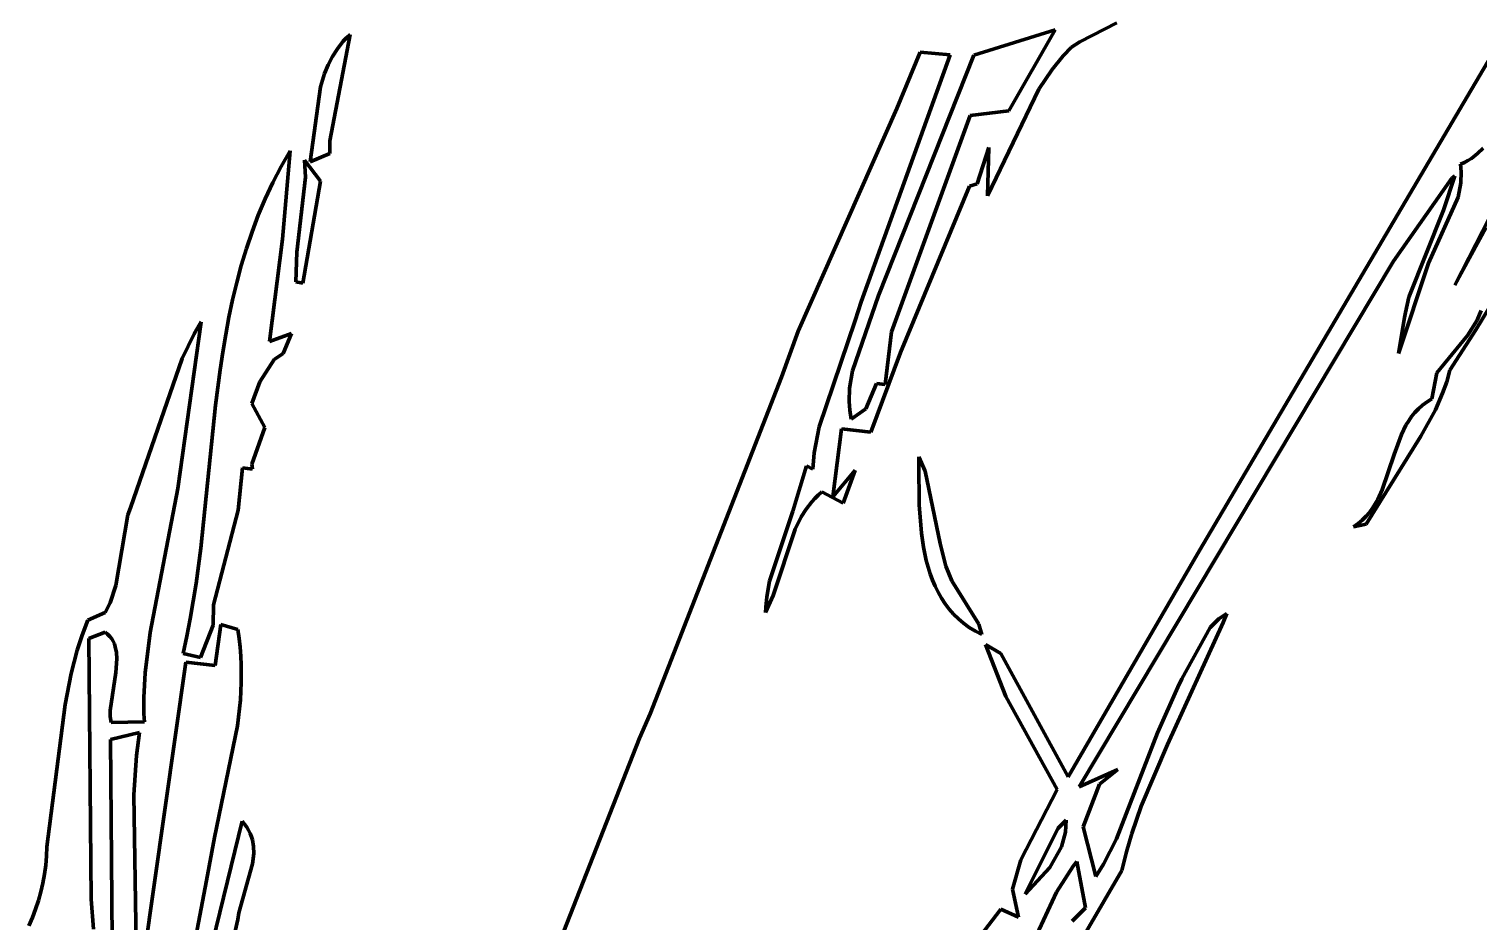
# Model space of a CAD drawing. Header units: millimetres. Extents: x 0 to 14.2, y 0 to 19.5.
# Drawn here: x 3.91 to 5.626, y 8.121 to 9.177 of the extents above; entities that cross this region are included whole.
import ezdxf

# ---------------------------------------------------------------- set-up
doc = ezdxf.new("R2010")
doc.units = ezdxf.units.MM
doc.layers.add('color#010101ff', color=7, linetype='CONTINUOUS', lineweight=100)
doc.layers.add('color#fdfdfdff', color=7, linetype='CONTINUOUS', lineweight=100)

msp = doc.modelspace()

# ---------------------------------------------------------------- linework, layer by layer
at = {"layer": 'color#010101ff'}
for p, q in [((5.1981, 9.1844), (5.1544, 9.1618)), ((4.2662, 9.0447), (4.2902, 9.1708)), ((4.286, 9.1668), (4.2821, 9.1626)), ((4.2902, 9.1708), (4.286, 9.1668)), ((5.1254, 9.1762), (5.0289, 9.1461)), ((5.0703, 9.0803), (5.1254, 9.1762)), ((4.2752, 9.1537), (4.2692, 9.1444)), ((4.2821, 9.1626), (4.2752, 9.1537)), ((4.9652, 9.1497), (4.9378, 9.0829)), ((5.0007, 9.1466), (4.9652, 9.1497)), ((5.1445, 9.1555), (5.1348, 9.1453)), ((5.1544, 9.1618), (5.1445, 9.1555)), ((5.296, 8.5596), (5.6459, 9.1524)), ((4.2642, 9.1346), (4.2601, 9.1244)), ((4.2692, 9.1444), (4.2642, 9.1346)), ((4.8953, 8.8538), (5.0007, 9.1466)), ((5.0289, 9.1461), (4.9161, 8.8614)), ((5.1348, 9.1453), (5.1216, 9.129)), ((4.2601, 9.1244), (4.2551, 9.1086)), ((5.1216, 9.129), (5.106, 9.1059)), ((4.2551, 9.1086), (4.2428, 9.0199)), ((5.106, 9.1059), (5.0451, 8.9795)), ((4.9378, 9.0829), (4.821, 8.8191)), ((5.0247, 9.0747), (5.0703, 9.0803)), ((4.9316, 8.8183), (5.0247, 9.0747)), ((4.2663, 9.0297), (4.2662, 9.0447)), ((4.2193, 9.0327), (4.2086, 9.0141)), ((4.2101, 8.928), (4.2193, 9.0327)), ((4.2428, 9.0199), (4.2663, 9.0297)), ((5.0468, 9.0366), (5.0327, 8.9936)), ((5.0451, 8.9795), (5.0468, 9.0366)), ((5.6254, 9.0295), (5.6181, 9.0237)), ((5.632, 9.036), (5.6254, 9.0295)), ((4.2086, 9.0141), (4.1987, 8.9952)), ((4.2362, 9.0217), (4.2376, 9.0018)), ((4.2552, 8.9967), (4.2362, 9.0217)), ((5.6099, 9.0189), (5.6054, 9.0169)), ((5.6054, 9.0169), (5.6061, 9.008)), ((5.6141, 9.0212), (5.6099, 9.0189)), ((5.6181, 9.0237), (5.6141, 9.0212)), ((4.1987, 8.9952), (4.1897, 8.976)), ((4.2376, 9.0018), (4.2271, 8.9127)), ((4.2341, 8.8759), (4.2552, 8.9967)), ((5.0327, 8.9936), (5.0239, 8.9909)), ((5.5952, 9.0003), (5.5259, 8.9022)), ((5.585, 8.9624), (5.5984, 9.0033)), ((5.5984, 9.0033), (5.5952, 9.0003)), ((5.5987, 8.8738), (5.6644, 9.0025)), ((5.6057, 8.9949), (5.6027, 8.9781)), ((5.6061, 9.008), (5.6057, 8.9949)), ((4.1897, 8.976), (4.1815, 8.9566)), ((5.0239, 8.9909), (4.9419, 8.7938)), ((5.6027, 8.9781), (5.5672, 8.8996)), ((5.5441, 8.8596), (5.585, 8.9624)), ((4.1815, 8.9566), (4.1741, 8.937)), ((5.6356, 8.9419), (5.5987, 8.8738)), ((4.1741, 8.937), (4.1674, 8.9171)), ((4.1947, 8.8071), (4.2101, 8.928)), ((4.1674, 8.9171), (4.1614, 8.8971)), ((4.2271, 8.9127), (4.2261, 8.8776)), ((4.1614, 8.8971), (4.156, 8.8769)), ((5.5259, 8.9022), (5.1538, 8.2793)), ((5.5672, 8.8996), (5.5319, 8.7927)), ((4.156, 8.8769), (4.1511, 8.8565)), ((4.2261, 8.8776), (4.2341, 8.8759)), ((4.1511, 8.8565), (4.1468, 8.8359)), ((4.9161, 8.8614), (4.8851, 8.7722)), ((5.54, 8.8414), (5.5441, 8.8596)), ((5.6458, 8.8579), (5.6233, 8.8207)), ((4.8882, 8.8319), (4.8953, 8.8538)), ((5.539, 8.8353), (5.54, 8.8414)), ((5.625, 8.8323), (5.6299, 8.8438)), ((4.0863, 8.633), (4.114, 8.8303)), ((4.114, 8.8303), (4.1057, 8.8161)), ((4.1468, 8.8359), (4.1429, 8.8153)), ((4.8457, 8.706), (4.8882, 8.8319)), ((5.5319, 8.7927), (5.539, 8.8353)), ((5.6233, 8.8207), (5.5927, 8.7731)), ((5.6135, 8.8141), (5.625, 8.8323)), ((4.1057, 8.8161), (4.0912, 8.787)), ((4.1429, 8.8153), (4.1395, 8.7944)), ((4.2209, 8.8165), (4.1947, 8.8071)), ((4.211, 8.7926), (4.2209, 8.8165)), ((4.821, 8.8191), (4.8013, 8.7648)), ((4.9241, 8.7562), (4.9316, 8.8183)), ((5.5773, 8.7698), (5.6135, 8.8141)), ((4.0912, 8.787), (4.03, 8.61)), ((4.1395, 8.7944), (4.1363, 8.7735)), ((4.2004, 8.7855), (4.211, 8.7926)), ((4.9419, 8.7938), (4.9071, 8.6994)), ((4.1363, 8.7735), (4.131, 8.7315)), ((4.1833, 8.7592), (4.2004, 8.7855)), ((4.8851, 8.7722), (4.8818, 8.7517)), ((5.5713, 8.7391), (5.5773, 8.7698)), ((5.5927, 8.7731), (5.5889, 8.7592)), ((4.174, 8.7335), (4.1833, 8.7592)), ((4.8013, 8.7648), (4.6455, 8.366)), ((4.9011, 8.7271), (4.9136, 8.7571)), ((4.9136, 8.7571), (4.9241, 8.7562)), ((5.5889, 8.7592), (5.5841, 8.7458)), ((4.8818, 8.7517), (4.8812, 8.7361)), ((4.8812, 8.7361), (4.8819, 8.7256)), ((5.5603, 8.7315), (5.5656, 8.7355)), ((5.5656, 8.7355), (5.5713, 8.7391)), ((5.5841, 8.7458), (5.5756, 8.7262)), ((4.131, 8.7315), (4.1133, 8.5622)), ((4.1891, 8.7052), (4.174, 8.7335)), ((4.8819, 8.7256), (4.8835, 8.7149)), ((4.8835, 8.7149), (4.9011, 8.7271)), ((5.5439, 8.7129), (5.5474, 8.718)), ((5.5474, 8.718), (5.5513, 8.7228)), ((5.5513, 8.7228), (5.5556, 8.7273)), ((5.5556, 8.7273), (5.5603, 8.7315)), ((5.5756, 8.7262), (5.5584, 8.6947)), ((4.174, 8.6617), (4.1891, 8.7052)), ((4.8398, 8.675), (4.8457, 8.706)), ((4.8722, 8.7034), (4.8621, 8.623)), ((4.9071, 8.6994), (4.8722, 8.7034)), ((5.5353, 8.6967), (5.5407, 8.7077)), ((5.5407, 8.7077), (5.5439, 8.7129)), ((5.5584, 8.6947), (5.4935, 8.5905)), ((5.5266, 8.6731), (5.5353, 8.6967)), ((4.8383, 8.6559), (4.8398, 8.675)), ((4.9636, 8.6702), (4.9714, 8.6534)), ((4.9636, 8.6625), (4.9636, 8.6702)), ((5.5126, 8.6312), (5.5266, 8.6731)), ((4.1575, 8.6072), (4.163, 8.6572)), ((4.163, 8.6572), (4.1748, 8.6559)), ((4.1748, 8.6559), (4.174, 8.6617)), ((4.8146, 8.6059), (4.8307, 8.6596)), ((4.8307, 8.6596), (4.8383, 8.6559)), ((4.8621, 8.623), (4.8882, 8.6547)), ((4.8882, 8.6547), (4.8743, 8.6153)), ((4.9642, 8.6136), (4.9636, 8.6625)), ((4.9714, 8.6534), (4.9891, 8.5679)), ((4.0535, 8.4621), (4.0863, 8.633)), ((4.8369, 8.617), (4.8302, 8.6084)), ((4.8406, 8.6211), (4.8369, 8.617)), ((4.8447, 8.625), (4.8406, 8.6211)), ((4.849, 8.6288), (4.8447, 8.625)), ((4.8743, 8.6153), (4.849, 8.6288)), ((5.5044, 8.6147), (5.5074, 8.62)), ((5.5074, 8.62), (5.5126, 8.6312)), ((4.0272, 8.6017), (4.0126, 8.5181)), ((4.03, 8.61), (4.0272, 8.6017)), ((4.1286, 8.4952), (4.1575, 8.6072)), ((4.787, 8.5231), (4.8146, 8.6059)), ((4.8244, 8.5992), (4.8172, 8.5847)), ((4.8302, 8.6084), (4.8244, 8.5992)), ((4.9668, 8.5801), (4.9642, 8.6136)), ((5.4889, 8.5955), (5.4934, 8.5999)), ((5.4934, 8.5999), (5.4974, 8.6046)), ((5.4974, 8.6046), (5.5011, 8.6095)), ((5.5011, 8.6095), (5.5044, 8.6147)), ((4.8172, 8.5847), (4.7911, 8.506)), ((5.4786, 8.5876), (5.484, 8.5914)), ((5.4935, 8.5905), (5.4786, 8.5876)), ((5.484, 8.5914), (5.4889, 8.5955)), ((4.9692, 8.5635), (4.9668, 8.5801)), ((4.9726, 8.5474), (4.9692, 8.5635)), ((4.9891, 8.5679), (4.9959, 8.541)), ((4.1133, 8.5622), (4.1078, 8.5202)), ((4.9748, 8.5395), (4.9726, 8.5474)), ((5.1407, 8.2915), (5.296, 8.5596)), ((4.9772, 8.5318), (4.9748, 8.5395)), ((4.98, 8.5243), (4.9772, 8.5318)), ((4.9959, 8.541), (5.0029, 8.5234)), ((4.0126, 8.5181), (4.006, 8.4975)), ((4.1078, 8.5202), (4.1045, 8.4993)), ((4.7837, 8.5047), (4.787, 8.5231)), ((4.9832, 8.517), (4.98, 8.5243)), ((4.9867, 8.5099), (4.9832, 8.517)), ((5.0029, 8.5234), (5.0348, 8.4721)), ((4.006, 8.4975), (4.0002, 8.486)), ((4.1045, 8.4993), (4.101, 8.4786)), ((4.1279, 8.471), (4.1286, 8.4952)), ((4.7911, 8.506), (4.7822, 8.4859)), ((4.7825, 8.4922), (4.7837, 8.5047)), ((4.9906, 8.503), (4.9867, 8.5099)), ((4.9949, 8.4964), (4.9906, 8.503)), ((4.9996, 8.4901), (4.9949, 8.4964)), ((4.0002, 8.486), (3.9797, 8.4768)), ((4.101, 8.4786), (4.0969, 8.458)), ((4.7822, 8.4859), (4.7825, 8.4922)), ((5.0049, 8.4842), (4.9996, 8.4901)), ((5.0106, 8.4785), (5.0049, 8.4842)), ((5.0167, 8.4733), (5.0106, 8.4785)), ((5.3088, 8.4684), (5.3192, 8.4785)), ((5.3192, 8.4785), (5.3284, 8.4847)), ((5.3284, 8.4847), (5.3243, 8.4742)), ((3.9797, 8.4768), (3.9729, 8.4591)), ((3.9808, 8.4552), (4.0001, 8.4626)), ((4.0001, 8.4626), (4.0031, 8.4602)), ((4.0475, 8.4144), (4.0535, 8.4621)), ((4.1131, 8.4326), (4.1279, 8.471)), ((4.1371, 8.4717), (4.1306, 8.4232)), ((4.1571, 8.4657), (4.1371, 8.4717)), ((4.1587, 8.4552), (4.1571, 8.4657)), ((5.0234, 8.4683), (5.0167, 8.4733)), ((5.0307, 8.4638), (5.0234, 8.4683)), ((5.0385, 8.4598), (5.0307, 8.4638)), ((5.0348, 8.4721), (5.0385, 8.4598)), ((5.3243, 8.4742), (5.2583, 8.3296)), ((5.2753, 8.4073), (5.3088, 8.4684)), ((3.9729, 8.4591), (3.9671, 8.4412)), ((3.9837, 8.1466), (3.9808, 8.4552)), ((4.0031, 8.4602), (4.0057, 8.4576)), ((4.0057, 8.4576), (4.0079, 8.4549)), ((4.0079, 8.4549), (4.0097, 8.4519)), ((4.0097, 8.4519), (4.0111, 8.4488)), ((4.0111, 8.4488), (4.0122, 8.4455)), ((4.0122, 8.4455), (4.0136, 8.4385)), ((4.0969, 8.458), (4.0925, 8.4376)), ((4.1599, 8.4448), (4.1587, 8.4552)), ((4.1608, 8.4343), (4.1599, 8.4448)), ((5.0668, 8.3863), (5.0429, 8.448)), ((5.0429, 8.448), (5.0607, 8.4376)), ((3.9671, 8.4412), (3.9599, 8.4139)), ((4.0141, 8.4311), (4.0127, 8.4151)), ((4.0136, 8.4385), (4.0141, 8.4311)), ((4.0956, 8.4271), (4.0453, 8.0738)), ((4.0925, 8.4376), (4.1131, 8.4326)), ((4.1306, 8.4232), (4.0956, 8.4271)), ((4.1613, 8.4239), (4.1608, 8.4343)), ((5.0607, 8.4376), (5.1407, 8.2915)), ((3.9599, 8.4139), (3.9527, 8.377)), ((4.0127, 8.4151), (4.006, 8.3701)), ((4.046, 8.3855), (4.0475, 8.4144)), ((4.1613, 8.4032), (4.1613, 8.4239)), ((4.1603, 8.3826), (4.1613, 8.4032)), ((5.2466, 8.3436), (5.2704, 8.3976)), ((5.2704, 8.3976), (5.2753, 8.4073)), ((3.9527, 8.377), (3.931, 8.2084)), ((4.0461, 8.3661), (4.046, 8.3855)), ((4.1569, 8.3519), (4.1603, 8.3826)), ((5.1278, 8.2762), (5.0668, 8.3863)), ((4.006, 8.3701), (4.0062, 8.3627)), ((4.0062, 8.3627), (4.0073, 8.3557)), ((4.0466, 8.3564), (4.0461, 8.3661)), ((4.6455, 8.366), (4.6328, 8.337)), ((4.041, 8.344), (4.0066, 8.3356)), ((4.0073, 8.3557), (4.0466, 8.3564)), ((4.0371, 8.3165), (4.041, 8.344)), ((4.1298, 8.2196), (4.1569, 8.3519)), ((5.1979, 8.2178), (5.2466, 8.3436)), ((4.0066, 8.3356), (4.0084, 8.0978)), ((4.6328, 8.337), (4.4769, 7.9386)), ((5.2583, 8.3296), (5.2272, 8.2565)), ((4.0342, 8.2702), (4.0371, 8.3165)), ((5.1538, 8.2793), (5.1994, 8.3)), ((5.1994, 8.3), (5.1777, 8.2827)), ((5.0847, 8.1931), (5.1278, 8.2762)), ((5.1777, 8.2827), (5.1585, 8.232)), ((4.0368, 8.0928), (4.0342, 8.2702)), ((5.2272, 8.2565), (5.2161, 8.2243)), ((4.1623, 8.2387), (4.0854, 7.925)), ((4.1653, 8.2352), (4.1623, 8.2387)), ((5.1384, 8.2402), (5.1284, 8.2303)), ((5.1373, 8.2257), (5.1384, 8.2402)), ((4.1679, 8.2316), (4.1653, 8.2352)), ((4.1701, 8.228), (4.1679, 8.2316)), ((4.1719, 8.2242), (4.1701, 8.228)), ((4.1734, 8.2204), (4.1719, 8.2242)), ((4.1745, 8.2166), (4.1734, 8.2204)), ((5.1284, 8.2303), (5.0896, 8.1525)), ((5.1326, 8.2086), (5.1373, 8.2257)), ((5.1585, 8.232), (5.1735, 8.1734)), ((5.2161, 8.2243), (5.2097, 8.2025)), ((3.931, 8.2084), (3.9306, 8.1974)), ((4.1203, 8.1686), (4.1298, 8.2196)), ((4.1758, 8.2087), (4.1745, 8.2166)), ((4.1761, 8.2006), (4.1758, 8.2087)), ((5.119, 8.1839), (5.1326, 8.2086)), ((5.1823, 8.1879), (5.1979, 8.2178)), ((3.9297, 8.1866), (3.9282, 8.176)), ((3.9306, 8.1974), (3.9297, 8.1866)), ((4.1586, 8.1301), (4.1747, 8.1883)), ((4.1747, 8.1883), (4.1761, 8.2006)), ((5.0746, 8.1582), (5.0847, 8.1931)), ((5.1508, 8.1912), (5.1465, 8.1854)), ((5.1613, 8.1361), (5.1508, 8.1912)), ((5.1735, 8.1734), (5.1823, 8.1879)), ((5.2097, 8.2025), (5.2043, 8.1802)), ((3.9282, 8.176), (3.9263, 8.1654)), ((4.0696, 7.9051), (4.1203, 8.1686)), ((5.0896, 8.1525), (5.119, 8.1839)), ((5.1465, 8.1854), (5.127, 8.1549)), ((5.2043, 8.1802), (5.1303, 8.0542)), ((3.9239, 8.155), (3.9211, 8.1447)), ((3.9263, 8.1654), (3.9239, 8.155)), ((5.127, 8.1549), (5.0563, 8.004)), ((5.0819, 8.125), (5.0746, 8.1582)), ((3.9178, 8.1346), (3.9141, 8.1246)), ((3.9211, 8.1447), (3.9178, 8.1346)), ((3.9864, 8.1111), (3.9837, 8.1466)), ((5.0363, 8.1026), (5.061, 8.1347)), ((5.061, 8.1347), (5.0819, 8.125)), ((5.1452, 8.1202), (5.1613, 8.1361)), ((3.9141, 8.1246), (3.9099, 8.1148)), ((4.1095, 7.9123), (4.1571, 8.1222)), ((4.1571, 8.1222), (4.1586, 8.1301))]:
    msp.add_line(p, q, dxfattribs=at)
at = {"layer": 'color#fdfdfdff'}
for p, q in [((5.1544, 9.1618), (5.1981, 9.1844)), ((4.2902, 9.1708), (4.2662, 9.0447)), ((4.2821, 9.1626), (4.286, 9.1668)), ((4.286, 9.1668), (4.2902, 9.1708)), ((5.0289, 9.1461), (5.1254, 9.1762)), ((5.1254, 9.1762), (5.0703, 9.0803)), ((4.2692, 9.1444), (4.2752, 9.1537)), ((4.2752, 9.1537), (4.2821, 9.1626)), ((4.9378, 9.0829), (4.9652, 9.1497)), ((4.9652, 9.1497), (5.0007, 9.1466)), ((5.1348, 9.1453), (5.1445, 9.1555)), ((5.1445, 9.1555), (5.1544, 9.1618)), ((5.6459, 9.1524), (5.296, 8.5596)), ((4.2601, 9.1244), (4.2642, 9.1346)), ((4.2642, 9.1346), (4.2692, 9.1444)), ((5.0007, 9.1466), (4.8953, 8.8538)), ((4.9161, 8.8614), (5.0289, 9.1461)), ((5.1216, 9.129), (5.1348, 9.1453)), ((4.2551, 9.1086), (4.2601, 9.1244)), ((5.106, 9.1059), (5.1216, 9.129)), ((4.2428, 9.0199), (4.2551, 9.1086)), ((5.0451, 8.9795), (5.106, 9.1059)), ((4.821, 8.8191), (4.9378, 9.0829)), ((5.0703, 9.0803), (5.0247, 9.0747)), ((5.0247, 9.0747), (4.9316, 8.8183)), ((4.2662, 9.0447), (4.2663, 9.0297)), ((4.2086, 9.0141), (4.2193, 9.0327)), ((4.2193, 9.0327), (4.2101, 8.928)), ((4.2663, 9.0297), (4.2428, 9.0199)), ((5.0327, 8.9936), (5.0468, 9.0366)), ((5.0468, 9.0366), (5.0451, 8.9795)), ((5.6181, 9.0237), (5.6254, 9.0295)), ((5.6254, 9.0295), (5.632, 9.036)), ((4.1987, 8.9952), (4.2086, 9.0141)), ((4.2362, 9.0217), (4.2552, 8.9967)), ((4.2376, 9.0018), (4.2362, 9.0217)), ((5.6054, 9.0169), (5.6099, 9.0189)), ((5.6061, 9.008), (5.6054, 9.0169)), ((5.6099, 9.0189), (5.6141, 9.0212)), ((5.6141, 9.0212), (5.6181, 9.0237)), ((4.1897, 8.976), (4.1987, 8.9952)), ((4.2271, 8.9127), (4.2376, 9.0018)), ((4.2552, 8.9967), (4.2341, 8.8759)), ((5.0239, 8.9909), (5.0327, 8.9936)), ((5.5259, 8.9022), (5.5952, 9.0003)), ((5.5984, 9.0033), (5.585, 8.9624)), ((5.5952, 9.0003), (5.5984, 9.0033)), ((5.6644, 9.0025), (5.5987, 8.8738)), ((5.6027, 8.9781), (5.6057, 8.9949)), ((5.6057, 8.9949), (5.6061, 9.008)), ((4.1815, 8.9566), (4.1897, 8.976)), ((4.9419, 8.7938), (5.0239, 8.9909)), ((5.5672, 8.8996), (5.6027, 8.9781)), ((5.585, 8.9624), (5.5441, 8.8596)), ((4.1741, 8.937), (4.1815, 8.9566)), ((5.5987, 8.8738), (5.6356, 8.9419)), ((4.1674, 8.9171), (4.1741, 8.937)), ((4.2101, 8.928), (4.1947, 8.8071)), ((4.1614, 8.8971), (4.1674, 8.9171)), ((4.2261, 8.8776), (4.2271, 8.9127)), ((4.156, 8.8769), (4.1614, 8.8971)), ((5.1538, 8.2793), (5.5259, 8.9022)), ((5.5319, 8.7927), (5.5672, 8.8996)), ((4.1511, 8.8565), (4.156, 8.8769)), ((4.2341, 8.8759), (4.2261, 8.8776)), ((4.1468, 8.8359), (4.1511, 8.8565)), ((4.8851, 8.7722), (4.9161, 8.8614)), ((5.5441, 8.8596), (5.54, 8.8414)), ((5.6233, 8.8207), (5.6458, 8.8579)), ((4.8953, 8.8538), (4.8882, 8.8319)), ((5.54, 8.8414), (5.539, 8.8353)), ((5.6299, 8.8438), (5.625, 8.8323)), ((4.114, 8.8303), (4.0863, 8.633)), ((4.1057, 8.8161), (4.114, 8.8303)), ((4.1429, 8.8153), (4.1468, 8.8359)), ((4.8882, 8.8319), (4.8457, 8.706)), ((5.539, 8.8353), (5.5319, 8.7927)), ((5.5927, 8.7731), (5.6233, 8.8207)), ((5.625, 8.8323), (5.6135, 8.8141)), ((4.0912, 8.787), (4.1057, 8.8161)), ((4.1395, 8.7944), (4.1429, 8.8153)), ((4.1947, 8.8071), (4.2209, 8.8165)), ((4.2209, 8.8165), (4.211, 8.7926)), ((4.8013, 8.7648), (4.821, 8.8191)), ((4.9316, 8.8183), (4.9241, 8.7562)), ((5.6135, 8.8141), (5.5773, 8.7698)), ((4.03, 8.61), (4.0912, 8.787)), ((4.1363, 8.7735), (4.1395, 8.7944)), ((4.211, 8.7926), (4.2004, 8.7855)), ((4.9071, 8.6994), (4.9419, 8.7938)), ((4.131, 8.7315), (4.1363, 8.7735)), ((4.2004, 8.7855), (4.1833, 8.7592)), ((4.8818, 8.7517), (4.8851, 8.7722)), ((5.5773, 8.7698), (5.5713, 8.7391)), ((5.5889, 8.7592), (5.5927, 8.7731)), ((4.1833, 8.7592), (4.174, 8.7335)), ((4.6455, 8.366), (4.8013, 8.7648)), ((4.9136, 8.7571), (4.9011, 8.7271)), ((4.9241, 8.7562), (4.9136, 8.7571)), ((5.5841, 8.7458), (5.5889, 8.7592)), ((4.8812, 8.7361), (4.8818, 8.7517)), ((4.8819, 8.7256), (4.8812, 8.7361)), ((5.5656, 8.7355), (5.5603, 8.7315)), ((5.5713, 8.7391), (5.5656, 8.7355)), ((5.5756, 8.7262), (5.5841, 8.7458)), ((4.1133, 8.5622), (4.131, 8.7315)), ((4.174, 8.7335), (4.1891, 8.7052)), ((4.8835, 8.7149), (4.8819, 8.7256)), ((4.9011, 8.7271), (4.8835, 8.7149)), ((5.5474, 8.718), (5.5439, 8.7129)), ((5.5513, 8.7228), (5.5474, 8.718)), ((5.5556, 8.7273), (5.5513, 8.7228)), ((5.5603, 8.7315), (5.5556, 8.7273)), ((5.5584, 8.6947), (5.5756, 8.7262)), ((4.1891, 8.7052), (4.174, 8.6617)), ((4.8457, 8.706), (4.8398, 8.675)), ((4.8621, 8.623), (4.8722, 8.7034)), ((4.8722, 8.7034), (4.9071, 8.6994)), ((5.5407, 8.7077), (5.5353, 8.6967)), ((5.5439, 8.7129), (5.5407, 8.7077)), ((5.4935, 8.5905), (5.5584, 8.6947)), ((5.5353, 8.6967), (5.5266, 8.6731)), ((4.8398, 8.675), (4.8383, 8.6559)), ((4.9636, 8.6702), (4.9636, 8.6625)), ((4.9714, 8.6534), (4.9636, 8.6702)), ((5.5266, 8.6731), (5.5126, 8.6312)), ((4.163, 8.6572), (4.1575, 8.6072)), ((4.1748, 8.6559), (4.163, 8.6572)), ((4.174, 8.6617), (4.1748, 8.6559)), ((4.8307, 8.6596), (4.8146, 8.6059)), ((4.8383, 8.6559), (4.8307, 8.6596)), ((4.8882, 8.6547), (4.8621, 8.623)), ((4.8743, 8.6153), (4.8882, 8.6547)), ((4.9636, 8.6625), (4.9642, 8.6136)), ((4.9891, 8.5679), (4.9714, 8.6534)), ((4.0863, 8.633), (4.0535, 8.4621)), ((4.8302, 8.6084), (4.8369, 8.617)), ((4.8369, 8.617), (4.8406, 8.6211)), ((4.8406, 8.6211), (4.8447, 8.625)), ((4.8447, 8.625), (4.849, 8.6288)), ((4.849, 8.6288), (4.8743, 8.6153)), ((5.5074, 8.62), (5.5044, 8.6147)), ((5.5126, 8.6312), (5.5074, 8.62)), ((4.0126, 8.5181), (4.0272, 8.6017)), ((4.0272, 8.6017), (4.03, 8.61)), ((4.1575, 8.6072), (4.1286, 8.4952)), ((4.8146, 8.6059), (4.787, 8.5231)), ((4.8172, 8.5847), (4.8244, 8.5992)), ((4.8244, 8.5992), (4.8302, 8.6084)), ((4.9642, 8.6136), (4.9668, 8.5801)), ((5.4934, 8.5999), (5.4889, 8.5955)), ((5.4974, 8.6046), (5.4934, 8.5999)), ((5.5011, 8.6095), (5.4974, 8.6046)), ((5.5044, 8.6147), (5.5011, 8.6095)), ((4.7911, 8.506), (4.8172, 8.5847)), ((5.484, 8.5914), (5.4786, 8.5876)), ((5.4786, 8.5876), (5.4935, 8.5905)), ((5.4889, 8.5955), (5.484, 8.5914)), ((4.9668, 8.5801), (4.9692, 8.5635)), ((4.9692, 8.5635), (4.9726, 8.5474)), ((4.9959, 8.541), (4.9891, 8.5679)), ((4.1078, 8.5202), (4.1133, 8.5622)), ((4.9726, 8.5474), (4.9748, 8.5395)), ((5.296, 8.5596), (5.1407, 8.2915)), ((4.9748, 8.5395), (4.9772, 8.5318)), ((4.9772, 8.5318), (4.98, 8.5243)), ((5.0029, 8.5234), (4.9959, 8.541)), ((4.006, 8.4975), (4.0126, 8.5181)), ((4.1045, 8.4993), (4.1078, 8.5202)), ((4.787, 8.5231), (4.7837, 8.5047)), ((4.98, 8.5243), (4.9832, 8.517)), ((4.9832, 8.517), (4.9867, 8.5099)), ((5.0348, 8.4721), (5.0029, 8.5234)), ((4.0002, 8.486), (4.006, 8.4975)), ((4.101, 8.4786), (4.1045, 8.4993)), ((4.1286, 8.4952), (4.1279, 8.471)), ((4.7822, 8.4859), (4.7911, 8.506)), ((4.7837, 8.5047), (4.7825, 8.4922)), ((4.9867, 8.5099), (4.9906, 8.503)), ((4.9906, 8.503), (4.9949, 8.4964)), ((4.9949, 8.4964), (4.9996, 8.4901)), ((3.9797, 8.4768), (4.0002, 8.486)), ((4.0969, 8.458), (4.101, 8.4786)), ((4.7825, 8.4922), (4.7822, 8.4859)), ((4.9996, 8.4901), (5.0049, 8.4842)), ((5.0049, 8.4842), (5.0106, 8.4785)), ((5.0106, 8.4785), (5.0167, 8.4733)), ((5.3192, 8.4785), (5.3088, 8.4684)), ((5.3284, 8.4847), (5.3192, 8.4785)), ((5.3243, 8.4742), (5.3284, 8.4847)), ((3.9729, 8.4591), (3.9797, 8.4768)), ((4.0001, 8.4626), (3.9808, 8.4552)), ((4.0031, 8.4602), (4.0001, 8.4626)), ((4.0535, 8.4621), (4.0475, 8.4144)), ((4.1279, 8.471), (4.1131, 8.4326)), ((4.1306, 8.4232), (4.1371, 8.4717)), ((4.1371, 8.4717), (4.1571, 8.4657)), ((4.1571, 8.4657), (4.1587, 8.4552)), ((5.0167, 8.4733), (5.0234, 8.4683)), ((5.0234, 8.4683), (5.0307, 8.4638)), ((5.0307, 8.4638), (5.0385, 8.4598)), ((5.0385, 8.4598), (5.0348, 8.4721)), ((5.2583, 8.3296), (5.3243, 8.4742)), ((5.3088, 8.4684), (5.2753, 8.4073)), ((3.9671, 8.4412), (3.9729, 8.4591)), ((3.9808, 8.4552), (3.9837, 8.1466)), ((4.0057, 8.4576), (4.0031, 8.4602)), ((4.0079, 8.4549), (4.0057, 8.4576)), ((4.0097, 8.4519), (4.0079, 8.4549)), ((4.0111, 8.4488), (4.0097, 8.4519)), ((4.0122, 8.4455), (4.0111, 8.4488)), ((4.0136, 8.4385), (4.0122, 8.4455)), ((4.0925, 8.4376), (4.0969, 8.458)), ((4.1587, 8.4552), (4.1599, 8.4448)), ((4.1599, 8.4448), (4.1608, 8.4343)), ((5.0607, 8.4376), (5.0429, 8.448)), ((5.0429, 8.448), (5.0668, 8.3863)), ((3.9599, 8.4139), (3.9671, 8.4412)), ((4.0127, 8.4151), (4.0141, 8.4311)), ((4.0141, 8.4311), (4.0136, 8.4385)), ((4.0453, 8.0738), (4.0956, 8.4271)), ((4.1131, 8.4326), (4.0925, 8.4376)), ((4.0956, 8.4271), (4.1306, 8.4232)), ((4.1608, 8.4343), (4.1613, 8.4239)), ((5.1407, 8.2915), (5.0607, 8.4376)), ((3.9527, 8.377), (3.9599, 8.4139)), ((4.006, 8.3701), (4.0127, 8.4151)), ((4.0475, 8.4144), (4.046, 8.3855)), ((4.1613, 8.4239), (4.1613, 8.4032)), ((4.1613, 8.4032), (4.1603, 8.3826)), ((5.2704, 8.3976), (5.2466, 8.3436)), ((5.2753, 8.4073), (5.2704, 8.3976)), ((3.931, 8.2084), (3.9527, 8.377)), ((4.046, 8.3855), (4.0461, 8.3661)), ((4.1603, 8.3826), (4.1569, 8.3519)), ((5.0668, 8.3863), (5.1278, 8.2762)), ((4.0062, 8.3627), (4.006, 8.3701)), ((4.0073, 8.3557), (4.0062, 8.3627)), ((4.0461, 8.3661), (4.0466, 8.3564)), ((4.6328, 8.337), (4.6455, 8.366)), ((4.0066, 8.3356), (4.041, 8.344)), ((4.0466, 8.3564), (4.0073, 8.3557)), ((4.041, 8.344), (4.0371, 8.3165)), ((4.1569, 8.3519), (4.1298, 8.2196)), ((5.2466, 8.3436), (5.1979, 8.2178)), ((4.0084, 8.0978), (4.0066, 8.3356)), ((4.4769, 7.9386), (4.6328, 8.337)), ((5.2272, 8.2565), (5.2583, 8.3296)), ((4.0371, 8.3165), (4.0342, 8.2702)), ((5.1994, 8.3), (5.1538, 8.2793)), ((5.1777, 8.2827), (5.1994, 8.3)), ((5.1278, 8.2762), (5.0847, 8.1931)), ((5.1585, 8.232), (5.1777, 8.2827)), ((4.0342, 8.2702), (4.0368, 8.0928)), ((5.2161, 8.2243), (5.2272, 8.2565)), ((4.0854, 7.925), (4.1623, 8.2387)), ((4.1623, 8.2387), (4.1653, 8.2352)), ((5.1284, 8.2303), (5.1384, 8.2402)), ((5.1384, 8.2402), (5.1373, 8.2257)), ((4.1653, 8.2352), (4.1679, 8.2316)), ((4.1679, 8.2316), (4.1701, 8.228)), ((4.1701, 8.228), (4.1719, 8.2242)), ((4.1719, 8.2242), (4.1734, 8.2204)), ((4.1734, 8.2204), (4.1745, 8.2166)), ((5.0896, 8.1525), (5.1284, 8.2303)), ((5.1373, 8.2257), (5.1326, 8.2086)), ((5.1735, 8.1734), (5.1585, 8.232)), ((5.2097, 8.2025), (5.2161, 8.2243)), ((3.9306, 8.1974), (3.931, 8.2084)), ((4.1298, 8.2196), (4.1203, 8.1686)), ((4.1745, 8.2166), (4.1758, 8.2087)), ((4.1758, 8.2087), (4.1761, 8.2006)), ((5.1326, 8.2086), (5.119, 8.1839)), ((5.1979, 8.2178), (5.1823, 8.1879)), ((3.9282, 8.176), (3.9297, 8.1866)), ((3.9297, 8.1866), (3.9306, 8.1974)), ((4.1747, 8.1883), (4.1586, 8.1301)), ((4.1761, 8.2006), (4.1747, 8.1883)), ((5.0847, 8.1931), (5.0746, 8.1582)), ((5.1465, 8.1854), (5.1508, 8.1912)), ((5.1508, 8.1912), (5.1613, 8.1361)), ((5.1823, 8.1879), (5.1735, 8.1734)), ((5.2043, 8.1802), (5.2097, 8.2025)), ((3.9263, 8.1654), (3.9282, 8.176)), ((4.1203, 8.1686), (4.0696, 7.9051)), ((5.119, 8.1839), (5.0896, 8.1525)), ((5.127, 8.1549), (5.1465, 8.1854)), ((5.1303, 8.0542), (5.2043, 8.1802)), ((3.9211, 8.1447), (3.9239, 8.155)), ((3.9239, 8.155), (3.9263, 8.1654)), ((5.0563, 8.004), (5.127, 8.1549)), ((5.0746, 8.1582), (5.0819, 8.125)), ((3.9141, 8.1246), (3.9178, 8.1346)), ((3.9178, 8.1346), (3.9211, 8.1447)), ((3.9837, 8.1466), (3.9864, 8.1111)), ((5.061, 8.1347), (5.0363, 8.1026)), ((5.0819, 8.125), (5.061, 8.1347)), ((5.1613, 8.1361), (5.1452, 8.1202)), ((3.9099, 8.1148), (3.9141, 8.1246)), ((4.1571, 8.1222), (4.1095, 7.9123)), ((4.1586, 8.1301), (4.1571, 8.1222))]:
    msp.add_line(p, q, dxfattribs=at)

doc.saveas('drawing.dxf')
